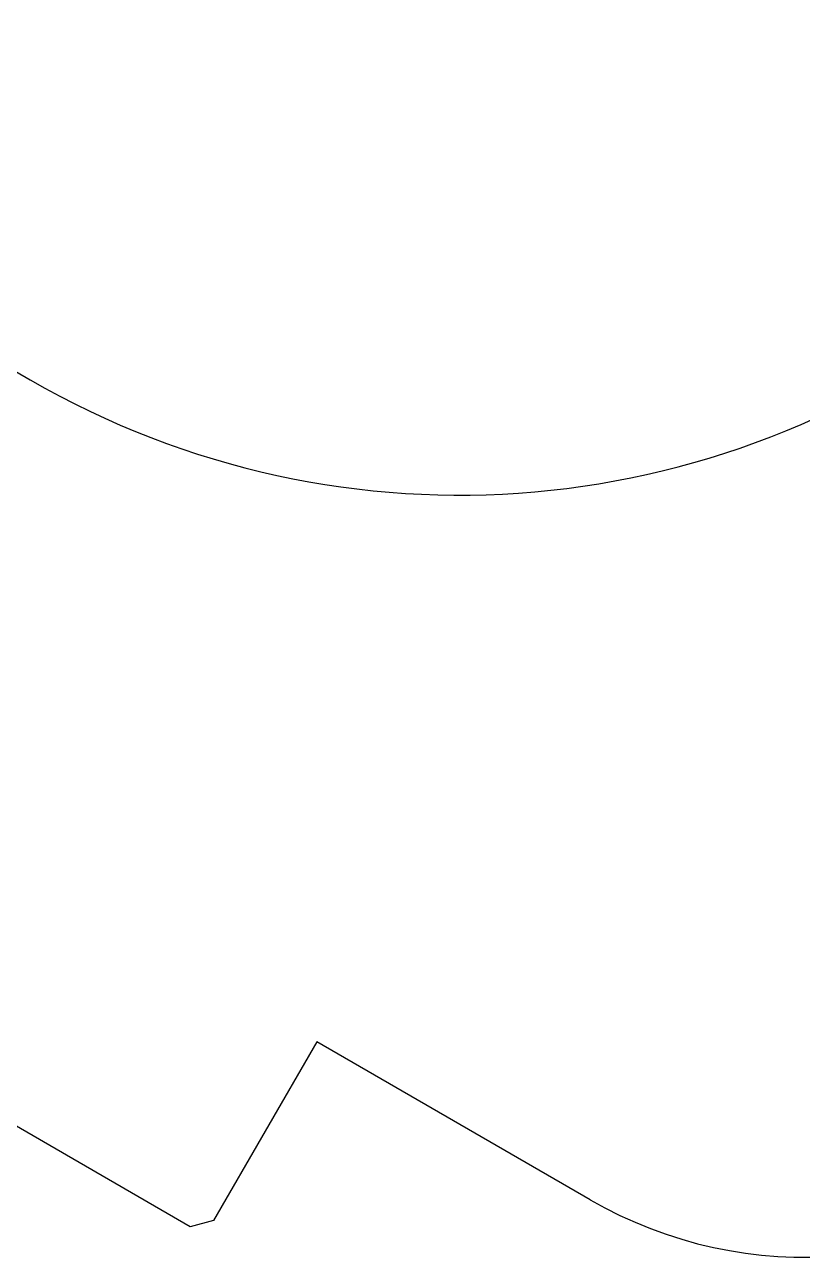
# Model space of a CAD drawing. Extents: x 14 to 1461, y -733 to -10.
# Drawn here: x 481.9 to 527.2, y -706.5 to -634.8 of the extents above; entities that cross this region are included whole.
import ezdxf

# ---------------------------------------------------------------- set-up
doc = ezdxf.new("R2010")
doc.units = 0

msp = doc.modelspace()

# ---------------------------------------------------------------- linework, layer by layer
at = {"layer": 'Cut', "color": 0}
for p, q in [((446.489219, -634.782529), (482.265721, -655.442035)), ((491.569244, -704.695072), (462.991824, -688.192748)), ((498.936142, -693.937371), (492.935297, -704.32916)), ((514.850468, -703.127261), (498.936142, -693.937371)), ((492.935297, -704.32916), (491.569244, -704.695072))]:
    msp.add_line(p, q, dxfattribs=at)
for centre, radius in [((507.269241, -612.142913), 49.9999), ((527.352228, -681.4777), 24.99995)]:
    msp.add_arc(centre, radius, 239.995275, 309.995275, dxfattribs=at)

doc.saveas('drawing.dxf')
